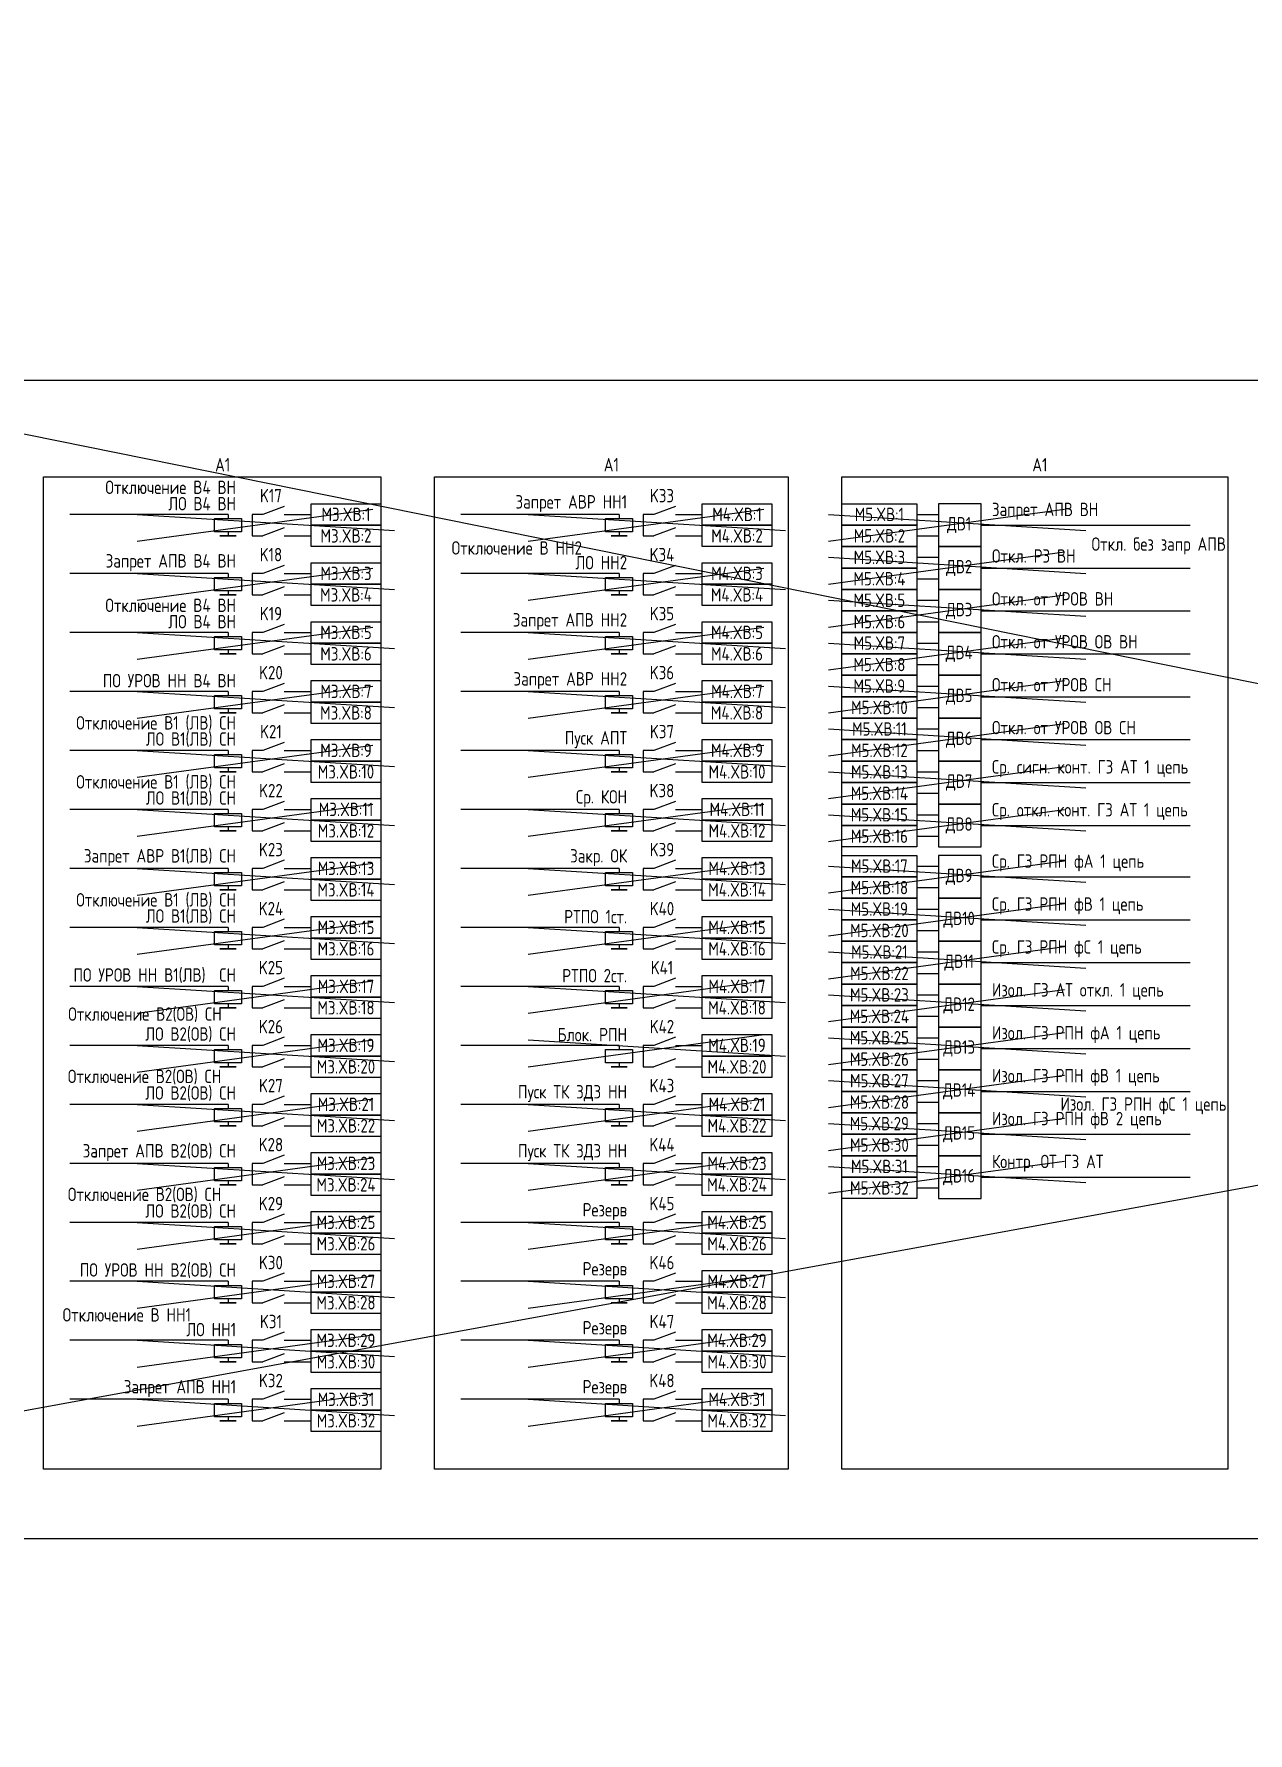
# Model space of a CAD drawing. Header units: millimetres. Extents: x -1244 to 6083, y -90 to 1191.
# Drawn here: x -873.6 to -647.2, y 664.3 to 981.1 of the extents above; entities that cross this region are included whole.
import ezdxf

# ---------------------------------------------------------------- set-up
doc = ezdxf.new("R2010")
doc.units = ezdxf.units.MM
doc.styles.add('Gost_type_A', font='GOST_0.TTF')

msp = doc.modelspace()

# ---------------------------------------------------------------- linework, layer by layer
at = {"color": 5}
for p, q in [((-1243.96, 981.06), (234.05, 682.06)), ((-1204.79, 664.26), (276.79, 934.79))]:
    msp.add_line(p, q, dxfattribs=at)
for p, q in [((-837.43, 891.48), (-866.93, 891.48)), ((-837.43, 891.48), (-837.43, 890.73)), ((-764.49, 891.48), (-793.99, 891.48)), ((-764.49, 891.48), (-764.49, 890.73)), ((-708.93, 891.48), (-704.93, 891.48)), ((-837.43, 888.23), (-837.43, 887.48)), ((-764.49, 888.23), (-764.49, 887.48)), ((-708.93, 887.48), (-704.93, 887.48)), ((-696.93, 889.48), (-657.93, 889.48)), ((-708.93, 883.48), (-704.93, 883.48)), ((-696.93, 881.48), (-657.93, 881.48)), ((-837.43, 880.48), (-866.93, 880.48)), ((-837.43, 880.48), (-837.43, 879.73)), ((-764.49, 880.48), (-793.99, 880.48)), ((-764.49, 880.48), (-764.49, 879.73)), ((-708.93, 879.48), (-704.93, 879.48)), ((-837.43, 877.23), (-837.43, 876.48)), ((-764.49, 877.23), (-764.49, 876.48)), ((-708.93, 875.48), (-704.93, 875.48)), ((-708.93, 871.48), (-704.93, 871.48)), ((-696.93, 873.48), (-657.93, 873.48)), ((-837.43, 869.48), (-866.93, 869.48)), ((-837.43, 869.48), (-837.43, 868.73)), ((-764.49, 869.48), (-793.99, 869.48)), ((-764.49, 869.48), (-764.49, 868.73)), ((-837.43, 866.23), (-837.43, 865.48)), ((-764.49, 866.23), (-764.49, 865.48)), ((-708.93, 867.48), (-704.93, 867.48)), ((-696.93, 865.48), (-657.93, 865.48)), ((-708.93, 863.48), (-704.93, 863.48)), ((-708.93, 859.48), (-704.93, 859.48)), ((-837.43, 858.48), (-866.93, 858.48)), ((-837.43, 858.48), (-837.43, 857.73)), ((-764.49, 858.48), (-793.99, 858.48)), ((-764.49, 858.48), (-764.49, 857.73)), ((-708.93, 855.48), (-704.93, 855.48)), ((-696.93, 857.48), (-657.93, 857.48)), ((-837.43, 855.23), (-837.43, 854.48)), ((-764.49, 855.23), (-764.49, 854.48)), ((-708.93, 851.48), (-704.93, 851.48)), ((-696.93, 849.48), (-657.93, 849.48)), ((-837.43, 847.48), (-866.93, 847.48)), ((-837.43, 847.48), (-837.43, 846.73)), ((-764.49, 847.48), (-793.99, 847.48)), ((-764.49, 847.48), (-764.49, 846.73)), ((-708.93, 847.48), (-704.93, 847.48)), ((-837.43, 844.23), (-837.43, 843.48)), ((-764.49, 844.23), (-764.49, 843.48)), ((-708.93, 843.48), (-704.93, 843.48)), ((-696.93, 841.48), (-657.93, 841.48)), ((-837.43, 836.48), (-866.93, 836.48)), ((-837.43, 836.48), (-837.43, 835.73)), ((-764.49, 836.48), (-793.99, 836.48)), ((-764.49, 836.48), (-764.49, 835.73)), ((-708.93, 839.48), (-704.93, 839.48)), ((-837.43, 833.23), (-837.43, 832.48)), ((-764.49, 833.23), (-764.49, 832.48)), ((-708.93, 835.48), (-704.93, 835.48)), ((-696.93, 833.48), (-657.93, 833.48)), ((-708.93, 831.48), (-704.93, 831.48)), ((-837.43, 825.48), (-866.93, 825.48)), ((-837.43, 825.48), (-837.43, 824.73)), ((-764.49, 825.48), (-793.99, 825.48)), ((-764.49, 825.48), (-764.49, 824.73)), ((-708.93, 825.9), (-704.93, 825.9)), ((-696.93, 823.9), (-657.93, 823.9)), ((-837.43, 822.23), (-837.43, 821.48)), ((-764.49, 822.23), (-764.49, 821.48)), ((-708.93, 821.9), (-704.93, 821.9)), ((-708.93, 817.9), (-704.93, 817.9)), ((-837.43, 814.48), (-866.93, 814.48)), ((-837.43, 814.48), (-837.43, 813.73)), ((-764.49, 814.48), (-793.99, 814.48)), ((-764.49, 814.48), (-764.49, 813.73)), ((-696.93, 815.9), (-657.93, 815.9)), ((-837.43, 811.23), (-837.43, 810.48)), ((-764.49, 811.23), (-764.49, 810.48)), ((-708.93, 813.9), (-704.93, 813.9)), ((-708.93, 809.9), (-704.93, 809.9)), ((-696.93, 807.9), (-657.93, 807.9)), ((-708.93, 805.9), (-704.93, 805.9)), ((-837.43, 803.48), (-866.93, 803.48)), ((-837.43, 803.48), (-837.43, 802.73)), ((-764.49, 803.48), (-793.99, 803.48)), ((-764.49, 803.48), (-764.49, 802.73)), ((-708.93, 801.9), (-704.93, 801.9)), ((-837.43, 800.23), (-837.43, 799.48)), ((-764.49, 800.23), (-764.49, 799.48)), ((-696.93, 799.9), (-657.93, 799.9)), ((-708.93, 797.9), (-704.93, 797.9)), ((-837.43, 792.48), (-866.93, 792.48)), ((-837.43, 792.48), (-837.43, 791.73)), ((-764.49, 792.48), (-793.99, 792.48)), ((-764.49, 792.48), (-764.49, 791.73)), ((-708.93, 793.9), (-704.93, 793.9)), ((-837.43, 789.23), (-837.43, 788.48)), ((-764.49, 789.23), (-764.49, 788.48)), ((-708.93, 789.9), (-704.93, 789.9)), ((-696.93, 791.9), (-657.93, 791.9)), ((-708.93, 785.9), (-704.93, 785.9)), ((-696.93, 783.9), (-657.93, 783.9)), ((-837.43, 781.48), (-866.93, 781.48)), ((-837.43, 781.48), (-837.43, 780.73)), ((-764.49, 781.48), (-793.99, 781.48)), ((-764.49, 781.48), (-764.49, 780.73)), ((-708.93, 781.9), (-704.93, 781.9)), ((-837.43, 778.23), (-837.43, 777.48)), ((-764.49, 778.23), (-764.49, 777.48)), ((-708.93, 777.9), (-704.93, 777.9)), ((-708.93, 773.9), (-704.93, 773.9)), ((-696.93, 775.9), (-657.93, 775.9)), ((-837.43, 770.48), (-866.93, 770.48)), ((-837.43, 770.48), (-837.43, 769.73)), ((-764.49, 770.48), (-793.99, 770.48)), ((-764.49, 770.48), (-764.49, 769.73)), ((-708.93, 769.9), (-704.93, 769.9)), ((-837.43, 767.23), (-837.43, 766.48)), ((-764.49, 767.23), (-764.49, 766.48)), ((-696.93, 767.9), (-657.93, 767.9)), ((-708.93, 765.9), (-704.93, 765.9)), ((-837.43, 759.48), (-866.93, 759.48)), ((-837.43, 759.48), (-837.43, 758.73)), ((-764.49, 759.48), (-793.99, 759.48)), ((-764.49, 759.48), (-764.49, 758.73)), ((-837.43, 756.23), (-837.43, 755.48)), ((-764.49, 756.23), (-764.49, 755.48)), ((-837.43, 748.48), (-866.93, 748.48)), ((-837.43, 748.48), (-837.43, 747.73)), ((-764.49, 748.48), (-793.99, 748.48)), ((-764.49, 748.48), (-764.49, 747.73)), ((-837.43, 745.23), (-837.43, 744.48)), ((-764.49, 745.23), (-764.49, 744.48)), ((-837.43, 737.48), (-866.93, 737.48)), ((-837.43, 737.48), (-837.43, 736.73)), ((-764.49, 737.48), (-793.99, 737.48)), ((-764.49, 737.48), (-764.49, 736.73)), ((-837.43, 734.23), (-837.43, 733.48)), ((-764.49, 734.23), (-764.49, 733.48)), ((-837.43, 726.48), (-866.93, 726.48)), ((-837.43, 726.48), (-837.43, 725.73)), ((-764.49, 726.48), (-793.99, 726.48)), ((-764.49, 726.48), (-764.49, 725.73)), ((-837.43, 723.23), (-837.43, 722.48)), ((-764.49, 723.23), (-764.49, 722.48))]:
    msp.add_line(p, q)
at = {"color": 6}
for p, q in [((-854.4, 886.48), (-810.4, 892.48)), ((-854.4, 891.48), (-806.4, 888.48)), ((-781.46, 886.48), (-737.46, 892.48)), ((-781.46, 891.48), (-733.46, 888.48)), ((-725.4, 886.48), (-681.4, 892.48)), ((-725.4, 891.48), (-677.4, 888.48)), ((-725.4, 878.48), (-681.4, 884.48)), ((-854.4, 875.48), (-810.4, 881.48)), ((-781.46, 875.48), (-737.46, 881.48)), ((-725.4, 883.48), (-677.4, 880.48)), ((-854.4, 880.48), (-806.4, 877.48)), ((-781.46, 880.48), (-733.46, 877.48)), ((-725.4, 870.48), (-681.4, 876.48)), ((-725.4, 875.48), (-677.4, 872.48)), ((-854.4, 864.48), (-810.4, 870.48)), ((-854.4, 869.48), (-806.4, 866.48)), ((-781.46, 864.48), (-737.46, 870.48)), ((-781.46, 869.48), (-733.46, 866.48)), ((-725.4, 862.48), (-681.4, 868.48)), ((-725.4, 867.48), (-677.4, 864.48)), ((-854.4, 853.48), (-810.4, 859.48)), ((-781.46, 853.48), (-737.46, 859.48)), ((-725.4, 854.48), (-681.4, 860.48)), ((-725.4, 859.48), (-677.4, 856.48)), ((-854.4, 858.48), (-806.4, 855.48)), ((-781.46, 858.48), (-733.46, 855.48)), ((-725.4, 846.48), (-681.4, 852.48)), ((-725.4, 851.48), (-677.4, 848.48)), ((-854.4, 842.48), (-810.4, 848.48)), ((-854.4, 847.48), (-806.4, 844.48)), ((-781.46, 842.48), (-737.46, 848.48)), ((-781.46, 847.48), (-733.46, 844.48)), ((-725.4, 838.48), (-681.4, 844.48)), ((-725.4, 843.48), (-677.4, 840.48)), ((-854.4, 831.48), (-810.4, 837.48)), ((-854.4, 836.48), (-806.4, 833.48)), ((-781.46, 831.48), (-737.46, 837.48)), ((-781.46, 836.48), (-733.46, 833.48)), ((-725.4, 830.48), (-681.4, 836.48)), ((-725.4, 835.48), (-677.4, 832.48)), ((-725.4, 820.9), (-681.4, 826.9)), ((-854.4, 820.48), (-810.4, 826.48)), ((-854.4, 825.48), (-806.4, 822.48)), ((-781.46, 820.48), (-737.46, 826.48)), ((-781.46, 825.48), (-733.46, 822.48)), ((-725.4, 825.9), (-677.4, 822.9)), ((-725.4, 812.9), (-681.4, 818.9)), ((-725.4, 817.9), (-677.4, 814.9)), ((-854.4, 809.48), (-810.4, 815.48)), ((-854.4, 814.48), (-806.4, 811.48)), ((-781.46, 809.48), (-737.46, 815.48)), ((-781.46, 814.48), (-733.46, 811.48)), ((-725.4, 804.9), (-681.4, 810.9)), ((-725.4, 809.9), (-677.4, 806.9)), ((-854.4, 798.48), (-810.4, 804.48)), ((-854.4, 803.48), (-806.4, 800.48)), ((-781.46, 798.48), (-737.46, 804.48)), ((-781.46, 803.48), (-733.46, 800.48)), ((-725.4, 796.9), (-681.4, 802.9)), ((-725.4, 801.9), (-677.4, 798.9)), ((-854.4, 787.48), (-810.4, 793.48)), ((-854.4, 792.48), (-806.4, 789.48)), ((-781.46, 788.49), (-737.46, 794.49)), ((-781.46, 793.49), (-733.46, 790.49)), ((-725.4, 788.9), (-681.4, 794.9)), ((-725.4, 793.9), (-677.4, 790.9)), ((-725.4, 780.9), (-681.4, 786.9)), ((-725.4, 785.9), (-677.4, 782.9)), ((-854.4, 776.48), (-810.4, 782.48)), ((-854.4, 781.48), (-806.4, 778.48)), ((-781.46, 776.48), (-737.46, 782.48)), ((-781.46, 781.48), (-733.46, 778.48)), ((-725.4, 772.9), (-681.4, 778.9)), ((-725.4, 777.9), (-677.4, 774.9)), ((-854.4, 765.48), (-810.4, 771.48)), ((-854.4, 770.48), (-806.4, 767.48)), ((-781.46, 765.48), (-737.46, 771.48)), ((-781.46, 770.48), (-733.46, 767.48)), ((-725.4, 764.9), (-681.4, 770.9)), ((-725.4, 769.9), (-677.4, 766.9)), ((-854.4, 754.48), (-810.4, 760.48)), ((-854.4, 759.48), (-806.4, 756.48)), ((-854.4, 743.48), (-810.4, 749.48)), ((-854.4, 748.48), (-806.4, 745.48)), ((-854.4, 732.48), (-810.4, 738.48)), ((-854.4, 737.48), (-806.4, 734.48)), ((-854.4, 721.48), (-810.4, 727.48)), ((-854.4, 726.48), (-806.4, 723.48))]:
    msp.add_line(p, q, dxfattribs=at)
at = {"ltscale": 1.08}
for p, q in [((-830.93, 891.48), (-832.93, 891.48)), ((-832.93, 891.48), (-832.93, 887.48)), ((-826.93, 891.48), (-821.93, 891.48)), ((-757.99, 891.48), (-759.99, 891.48)), ((-759.99, 891.48), (-759.99, 887.48)), ((-753.99, 891.48), (-748.99, 891.48)), ((-832.93, 887.48), (-830.93, 887.48)), ((-826.93, 887.48), (-821.93, 887.48)), ((-759.99, 887.48), (-757.99, 887.48)), ((-753.99, 887.48), (-748.99, 887.48)), ((-830.93, 880.48), (-832.93, 880.48)), ((-832.93, 880.48), (-832.93, 876.48)), ((-826.93, 880.48), (-821.93, 880.48)), ((-757.99, 880.48), (-759.99, 880.48)), ((-759.99, 880.48), (-759.99, 876.48)), ((-753.99, 880.48), (-748.99, 880.48)), ((-832.93, 876.48), (-830.93, 876.48)), ((-826.93, 876.48), (-821.93, 876.48)), ((-759.99, 876.48), (-757.99, 876.48)), ((-753.99, 876.48), (-748.99, 876.48)), ((-830.93, 869.48), (-832.93, 869.48)), ((-832.93, 869.48), (-832.93, 865.48)), ((-826.93, 869.48), (-821.93, 869.48)), ((-757.99, 869.48), (-759.99, 869.48)), ((-759.99, 869.48), (-759.99, 865.48)), ((-753.99, 869.48), (-748.99, 869.48)), ((-832.93, 865.48), (-830.93, 865.48)), ((-826.93, 865.48), (-821.93, 865.48)), ((-759.99, 865.48), (-757.99, 865.48)), ((-753.99, 865.48), (-748.99, 865.48)), ((-830.93, 858.48), (-832.93, 858.48)), ((-832.93, 858.48), (-832.93, 854.48)), ((-826.93, 858.48), (-821.93, 858.48)), ((-757.99, 858.48), (-759.99, 858.48)), ((-759.99, 858.48), (-759.99, 854.48)), ((-753.99, 858.48), (-748.99, 858.48)), ((-832.93, 854.48), (-830.93, 854.48)), ((-826.93, 854.48), (-821.93, 854.48)), ((-759.99, 854.48), (-757.99, 854.48)), ((-753.99, 854.48), (-748.99, 854.48)), ((-830.93, 847.48), (-832.93, 847.48)), ((-832.93, 847.48), (-832.93, 843.48)), ((-826.93, 847.48), (-821.93, 847.48)), ((-757.99, 847.48), (-759.99, 847.48)), ((-759.99, 847.48), (-759.99, 843.48)), ((-753.99, 847.48), (-748.99, 847.48)), ((-832.93, 843.48), (-830.93, 843.48)), ((-826.93, 843.48), (-821.93, 843.48)), ((-759.99, 843.48), (-757.99, 843.48)), ((-753.99, 843.48), (-748.99, 843.48)), ((-830.93, 836.48), (-832.93, 836.48)), ((-832.93, 836.48), (-832.93, 832.48)), ((-826.93, 836.48), (-821.93, 836.48)), ((-757.99, 836.48), (-759.99, 836.48)), ((-759.99, 836.48), (-759.99, 832.48)), ((-753.99, 836.48), (-748.99, 836.48)), ((-832.93, 832.48), (-830.93, 832.48)), ((-826.93, 832.48), (-821.93, 832.48)), ((-759.99, 832.48), (-757.99, 832.48)), ((-753.99, 832.48), (-748.99, 832.48)), ((-830.93, 825.48), (-832.93, 825.48)), ((-832.93, 825.48), (-832.93, 821.48)), ((-826.93, 825.48), (-821.93, 825.48)), ((-757.99, 825.48), (-759.99, 825.48)), ((-759.99, 825.48), (-759.99, 821.48)), ((-753.99, 825.48), (-748.99, 825.48)), ((-832.93, 821.48), (-830.93, 821.48)), ((-826.93, 821.48), (-821.93, 821.48)), ((-759.99, 821.48), (-757.99, 821.48)), ((-753.99, 821.48), (-748.99, 821.48)), ((-830.93, 814.48), (-832.93, 814.48)), ((-832.93, 814.48), (-832.93, 810.48)), ((-826.93, 814.48), (-821.93, 814.48)), ((-757.99, 814.48), (-759.99, 814.48)), ((-759.99, 814.48), (-759.99, 810.48)), ((-753.99, 814.48), (-748.99, 814.48)), ((-832.93, 810.48), (-830.93, 810.48)), ((-826.93, 810.48), (-821.93, 810.48)), ((-759.99, 810.48), (-757.99, 810.48)), ((-753.99, 810.48), (-748.99, 810.48)), ((-830.93, 803.48), (-832.93, 803.48)), ((-832.93, 803.48), (-832.93, 799.48)), ((-826.93, 803.48), (-821.93, 803.48)), ((-757.99, 803.48), (-759.99, 803.48)), ((-759.99, 803.48), (-759.99, 799.48)), ((-753.99, 803.48), (-748.99, 803.48)), ((-832.93, 799.48), (-830.93, 799.48)), ((-826.93, 799.48), (-821.93, 799.48)), ((-759.99, 799.48), (-757.99, 799.48)), ((-753.99, 799.48), (-748.99, 799.48)), ((-830.93, 792.48), (-832.93, 792.48)), ((-832.93, 792.48), (-832.93, 788.48)), ((-826.93, 792.48), (-821.93, 792.48)), ((-757.99, 792.48), (-759.99, 792.48)), ((-759.99, 792.48), (-759.99, 788.48)), ((-753.99, 792.48), (-748.99, 792.48)), ((-832.93, 788.48), (-830.93, 788.48)), ((-826.93, 788.48), (-821.93, 788.48)), ((-759.99, 788.48), (-757.99, 788.48)), ((-753.99, 788.48), (-748.99, 788.48)), ((-830.93, 781.48), (-832.93, 781.48)), ((-832.93, 781.48), (-832.93, 777.48)), ((-826.93, 781.48), (-821.93, 781.48)), ((-757.99, 781.48), (-759.99, 781.48)), ((-759.99, 781.48), (-759.99, 777.48)), ((-753.99, 781.48), (-748.99, 781.48)), ((-832.93, 777.48), (-830.93, 777.48)), ((-826.93, 777.48), (-821.93, 777.48)), ((-759.99, 777.48), (-757.99, 777.48)), ((-753.99, 777.48), (-748.99, 777.48)), ((-830.93, 770.48), (-832.93, 770.48)), ((-832.93, 770.48), (-832.93, 766.48)), ((-826.93, 770.48), (-821.93, 770.48)), ((-757.99, 770.48), (-759.99, 770.48)), ((-759.99, 770.48), (-759.99, 766.48)), ((-753.99, 770.48), (-748.99, 770.48)), ((-832.93, 766.48), (-830.93, 766.48)), ((-826.93, 766.48), (-821.93, 766.48)), ((-759.99, 766.48), (-757.99, 766.48)), ((-753.99, 766.48), (-748.99, 766.48)), ((-830.93, 759.48), (-832.93, 759.48)), ((-832.93, 759.48), (-832.93, 755.48)), ((-826.93, 759.48), (-821.93, 759.48)), ((-757.99, 759.48), (-759.99, 759.48)), ((-759.99, 759.48), (-759.99, 755.48)), ((-753.99, 759.48), (-748.99, 759.48)), ((-832.93, 755.48), (-830.93, 755.48)), ((-826.93, 755.48), (-821.93, 755.48)), ((-759.99, 755.48), (-757.99, 755.48)), ((-753.99, 755.48), (-748.99, 755.48)), ((-830.93, 748.48), (-832.93, 748.48)), ((-832.93, 748.48), (-832.93, 744.48)), ((-826.93, 748.48), (-821.93, 748.48)), ((-757.99, 748.48), (-759.99, 748.48)), ((-759.99, 748.48), (-759.99, 744.48)), ((-753.99, 748.48), (-748.99, 748.48)), ((-832.93, 744.48), (-830.93, 744.48)), ((-826.93, 744.48), (-821.93, 744.48)), ((-759.99, 744.48), (-757.99, 744.48)), ((-753.99, 744.48), (-748.99, 744.48)), ((-830.93, 737.48), (-832.93, 737.48)), ((-832.93, 737.48), (-832.93, 733.48)), ((-826.93, 737.48), (-821.93, 737.48)), ((-757.99, 737.48), (-759.99, 737.48)), ((-759.99, 737.48), (-759.99, 733.48)), ((-753.99, 737.48), (-748.99, 737.48)), ((-832.93, 733.48), (-830.93, 733.48)), ((-826.93, 733.48), (-821.93, 733.48)), ((-759.99, 733.48), (-757.99, 733.48)), ((-753.99, 733.48), (-748.99, 733.48)), ((-830.93, 726.48), (-832.93, 726.48)), ((-832.93, 726.48), (-832.93, 722.48)), ((-826.93, 726.48), (-821.93, 726.48)), ((-757.99, 726.48), (-759.99, 726.48)), ((-759.99, 726.48), (-759.99, 722.48)), ((-753.99, 726.48), (-748.99, 726.48)), ((-832.93, 722.48), (-830.93, 722.48)), ((-826.93, 722.48), (-821.93, 722.48)), ((-759.99, 722.48), (-757.99, 722.48)), ((-753.99, 722.48), (-748.99, 722.48))]:
    msp.add_line(p, q, dxfattribs=at)
at = {"ltscale": 4.32}
for p, q in [((-826.93, 892.98), (-830.93, 891.48)), ((-753.99, 892.98), (-757.99, 891.48)), ((-826.93, 888.98), (-830.93, 887.48)), ((-753.99, 888.98), (-757.99, 887.48)), ((-826.93, 881.98), (-830.93, 880.48)), ((-753.99, 881.98), (-757.99, 880.48)), ((-826.93, 877.98), (-830.93, 876.48)), ((-753.99, 877.98), (-757.99, 876.48)), ((-826.93, 870.98), (-830.93, 869.48)), ((-753.99, 870.98), (-757.99, 869.48)), ((-826.93, 866.98), (-830.93, 865.48)), ((-753.99, 866.98), (-757.99, 865.48)), ((-826.93, 859.98), (-830.93, 858.48)), ((-753.99, 859.98), (-757.99, 858.48)), ((-826.93, 855.98), (-830.93, 854.48)), ((-753.99, 855.98), (-757.99, 854.48)), ((-826.93, 848.98), (-830.93, 847.48)), ((-753.99, 848.98), (-757.99, 847.48)), ((-826.93, 844.98), (-830.93, 843.48)), ((-753.99, 844.98), (-757.99, 843.48)), ((-826.93, 837.98), (-830.93, 836.48)), ((-753.99, 837.98), (-757.99, 836.48)), ((-826.93, 833.98), (-830.93, 832.48)), ((-753.99, 833.98), (-757.99, 832.48)), ((-826.93, 826.98), (-830.93, 825.48)), ((-753.99, 826.98), (-757.99, 825.48)), ((-826.93, 822.98), (-830.93, 821.48)), ((-753.99, 822.98), (-757.99, 821.48)), ((-826.93, 815.98), (-830.93, 814.48)), ((-753.99, 815.98), (-757.99, 814.48)), ((-826.93, 811.98), (-830.93, 810.48)), ((-753.99, 811.98), (-757.99, 810.48)), ((-826.93, 804.98), (-830.93, 803.48)), ((-753.99, 804.98), (-757.99, 803.48)), ((-826.93, 800.98), (-830.93, 799.48)), ((-753.99, 800.98), (-757.99, 799.48)), ((-826.93, 793.98), (-830.93, 792.48)), ((-753.99, 793.98), (-757.99, 792.48)), ((-826.93, 789.98), (-830.93, 788.48)), ((-753.99, 789.98), (-757.99, 788.48)), ((-826.93, 782.98), (-830.93, 781.48)), ((-753.99, 782.98), (-757.99, 781.48)), ((-826.93, 778.98), (-830.93, 777.48)), ((-753.99, 778.98), (-757.99, 777.48)), ((-826.93, 771.98), (-830.93, 770.48)), ((-753.99, 771.98), (-757.99, 770.48)), ((-826.93, 767.98), (-830.93, 766.48)), ((-753.99, 767.98), (-757.99, 766.48)), ((-826.93, 760.98), (-830.93, 759.48)), ((-753.99, 760.98), (-757.99, 759.48)), ((-826.93, 756.98), (-830.93, 755.48)), ((-753.99, 756.98), (-757.99, 755.48)), ((-826.93, 749.98), (-830.93, 748.48)), ((-753.99, 749.98), (-757.99, 748.48)), ((-826.93, 745.98), (-830.93, 744.48)), ((-753.99, 745.98), (-757.99, 744.48)), ((-826.93, 738.98), (-830.93, 737.48)), ((-753.99, 738.98), (-757.99, 737.48)), ((-826.93, 734.98), (-830.93, 733.48)), ((-753.99, 734.98), (-757.99, 733.48)), ((-826.93, 727.98), (-830.93, 726.48)), ((-753.99, 727.98), (-757.99, 726.48)), ((-826.93, 723.98), (-830.93, 722.48)), ((-753.99, 723.98), (-757.99, 722.48))]:
    msp.add_line(p, q, dxfattribs=at)
at = {"color": 3}
for p, q in [((-781.46, 754.48), (-737.46, 760.48)), ((-781.46, 759.48), (-733.46, 756.48)), ((-781.46, 743.48), (-737.46, 749.48)), ((-781.46, 748.48), (-733.46, 745.48)), ((-781.46, 732.48), (-737.46, 738.48)), ((-781.46, 737.48), (-733.46, 734.48)), ((-781.46, 721.48), (-737.46, 727.48)), ((-781.46, 726.48), (-733.46, 723.48))]:
    msp.add_line(p, q, dxfattribs=at)
for points in [[(-1050.11, 916.48), (148.53, 916.48), (148.53, 700.48), (-1050.11, 700.48)], [(-871.86, 898.48), (-808.93, 898.48), (-808.93, 713.48), (-871.86, 713.48)], [(-798.93, 898.48), (-732.93, 898.48), (-732.93, 713.48), (-798.93, 713.48)], [(-722.93, 898.48), (-650.93, 898.48), (-650.93, 713.48), (-722.93, 713.48)], [(-821.93, 893.48), (-808.93, 893.48), (-808.93, 889.48), (-821.93, 889.48)], [(-748.99, 893.48), (-735.99, 893.48), (-735.99, 889.48), (-748.99, 889.48)], [(-722.93, 893.48), (-708.93, 893.48), (-708.93, 889.48), (-722.93, 889.48)], [(-834.93, 890.73), (-834.93, 888.23), (-839.93, 888.23), (-839.93, 890.73)], [(-761.99, 890.73), (-761.99, 888.23), (-766.99, 888.23), (-766.99, 890.73)], [(-835.93, 887.48), (-838.93, 887.48)], [(-821.93, 889.48), (-808.93, 889.48), (-808.93, 885.48), (-821.93, 885.48)], [(-762.99, 887.48), (-765.99, 887.48)], [(-748.99, 889.48), (-735.99, 889.48), (-735.99, 885.48), (-748.99, 885.48)], [(-722.93, 889.48), (-708.93, 889.48), (-708.93, 885.48), (-722.93, 885.48)], [(-722.93, 885.48), (-708.93, 885.48), (-708.93, 881.48), (-722.93, 881.48)], [(-821.93, 882.48), (-808.93, 882.48), (-808.93, 878.48), (-821.93, 878.48)], [(-748.99, 882.48), (-735.99, 882.48), (-735.99, 878.48), (-748.99, 878.48)], [(-722.93, 881.48), (-708.93, 881.48), (-708.93, 877.48), (-722.93, 877.48)], [(-834.93, 879.73), (-834.93, 877.23), (-839.93, 877.23), (-839.93, 879.73)], [(-821.93, 878.48), (-808.93, 878.48), (-808.93, 874.48), (-821.93, 874.48)], [(-761.99, 879.73), (-761.99, 877.23), (-766.99, 877.23), (-766.99, 879.73)], [(-748.99, 878.48), (-735.99, 878.48), (-735.99, 874.48), (-748.99, 874.48)], [(-835.93, 876.48), (-838.93, 876.48)], [(-762.99, 876.48), (-765.99, 876.48)], [(-722.93, 877.48), (-708.93, 877.48), (-708.93, 873.48), (-722.93, 873.48)], [(-821.93, 871.48), (-808.93, 871.48), (-808.93, 867.48), (-821.93, 867.48)], [(-748.99, 871.48), (-735.99, 871.48), (-735.99, 867.48), (-748.99, 867.48)], [(-722.93, 873.48), (-708.93, 873.48), (-708.93, 869.48), (-722.93, 869.48)], [(-834.93, 868.73), (-834.93, 866.23), (-839.93, 866.23), (-839.93, 868.73)], [(-761.99, 868.73), (-761.99, 866.23), (-766.99, 866.23), (-766.99, 868.73)], [(-722.93, 869.48), (-708.93, 869.48), (-708.93, 865.48), (-722.93, 865.48)], [(-835.93, 865.48), (-838.93, 865.48)], [(-821.93, 867.48), (-808.93, 867.48), (-808.93, 863.48), (-821.93, 863.48)], [(-762.99, 865.48), (-765.99, 865.48)], [(-748.99, 867.48), (-735.99, 867.48), (-735.99, 863.48), (-748.99, 863.48)], [(-722.93, 865.48), (-708.93, 865.48), (-708.93, 861.48), (-722.93, 861.48)], [(-821.93, 860.48), (-808.93, 860.48), (-808.93, 856.48), (-821.93, 856.48)], [(-748.99, 860.48), (-735.99, 860.48), (-735.99, 856.48), (-748.99, 856.48)], [(-722.93, 861.48), (-708.93, 861.48), (-708.93, 857.48), (-722.93, 857.48)], [(-834.93, 857.73), (-834.93, 855.23), (-839.93, 855.23), (-839.93, 857.73)], [(-821.93, 856.48), (-808.93, 856.48), (-808.93, 852.48), (-821.93, 852.48)], [(-761.99, 857.73), (-761.99, 855.23), (-766.99, 855.23), (-766.99, 857.73)], [(-748.99, 856.48), (-735.99, 856.48), (-735.99, 852.48), (-748.99, 852.48)], [(-722.93, 857.48), (-708.93, 857.48), (-708.93, 853.48), (-722.93, 853.48)], [(-835.93, 854.48), (-838.93, 854.48)], [(-762.99, 854.48), (-765.99, 854.48)], [(-722.93, 853.48), (-708.93, 853.48), (-708.93, 849.48), (-722.93, 849.48)], [(-821.93, 849.48), (-808.93, 849.48), (-808.93, 845.48), (-821.93, 845.48)], [(-748.99, 849.48), (-735.99, 849.48), (-735.99, 845.48), (-748.99, 845.48)], [(-722.93, 849.48), (-708.93, 849.48), (-708.93, 845.48), (-722.93, 845.48)], [(-834.93, 846.73), (-834.93, 844.23), (-839.93, 844.23), (-839.93, 846.73)], [(-761.99, 846.73), (-761.99, 844.23), (-766.99, 844.23), (-766.99, 846.73)], [(-835.93, 843.48), (-838.93, 843.48)], [(-821.93, 845.48), (-808.93, 845.48), (-808.93, 841.48), (-821.93, 841.48)], [(-762.99, 843.48), (-765.99, 843.48)], [(-748.99, 845.48), (-735.99, 845.48), (-735.99, 841.48), (-748.99, 841.48)], [(-722.93, 845.48), (-708.93, 845.48), (-708.93, 841.48), (-722.93, 841.48)], [(-722.93, 841.48), (-708.93, 841.48), (-708.93, 837.48), (-722.93, 837.48)], [(-821.93, 838.48), (-808.93, 838.48), (-808.93, 834.48), (-821.93, 834.48)], [(-748.99, 838.48), (-735.99, 838.48), (-735.99, 834.48), (-748.99, 834.48)], [(-722.93, 837.48), (-708.93, 837.48), (-708.93, 833.48), (-722.93, 833.48)], [(-834.93, 835.73), (-834.93, 833.23), (-839.93, 833.23), (-839.93, 835.73)], [(-821.93, 834.48), (-808.93, 834.48), (-808.93, 830.48), (-821.93, 830.48)], [(-761.99, 835.73), (-761.99, 833.23), (-766.99, 833.23), (-766.99, 835.73)], [(-748.99, 834.48), (-735.99, 834.48), (-735.99, 830.48), (-748.99, 830.48)], [(-722.93, 833.48), (-708.93, 833.48), (-708.93, 829.48), (-722.93, 829.48)], [(-835.93, 832.48), (-838.93, 832.48)], [(-762.99, 832.48), (-765.99, 832.48)], [(-821.93, 827.48), (-808.93, 827.48), (-808.93, 823.48), (-821.93, 823.48)], [(-748.99, 827.48), (-735.99, 827.48), (-735.99, 823.48), (-748.99, 823.48)], [(-722.93, 827.9), (-708.93, 827.9), (-708.93, 823.9), (-722.93, 823.9)], [(-834.93, 824.73), (-834.93, 822.23), (-839.93, 822.23), (-839.93, 824.73)], [(-761.99, 824.73), (-761.99, 822.23), (-766.99, 822.23), (-766.99, 824.73)], [(-722.93, 823.9), (-708.93, 823.9), (-708.93, 819.9), (-722.93, 819.9)], [(-835.93, 821.48), (-838.93, 821.48)], [(-821.93, 823.48), (-808.93, 823.48), (-808.93, 819.48), (-821.93, 819.48)], [(-762.99, 821.48), (-765.99, 821.48)], [(-748.99, 823.48), (-735.99, 823.48), (-735.99, 819.48), (-748.99, 819.48)], [(-722.93, 819.9), (-708.93, 819.9), (-708.93, 815.9), (-722.93, 815.9)], [(-821.93, 816.48), (-808.93, 816.48), (-808.93, 812.48), (-821.93, 812.48)], [(-748.99, 816.48), (-735.99, 816.48), (-735.99, 812.48), (-748.99, 812.48)], [(-722.93, 815.9), (-708.93, 815.9), (-708.93, 811.9), (-722.93, 811.9)], [(-834.93, 813.73), (-834.93, 811.23), (-839.93, 811.23), (-839.93, 813.73)], [(-821.93, 812.48), (-808.93, 812.48), (-808.93, 808.48), (-821.93, 808.48)], [(-761.99, 813.73), (-761.99, 811.23), (-766.99, 811.23), (-766.99, 813.73)], [(-748.99, 812.48), (-735.99, 812.48), (-735.99, 808.48), (-748.99, 808.48)], [(-722.93, 811.9), (-708.93, 811.9), (-708.93, 807.9), (-722.93, 807.9)], [(-835.93, 810.48), (-838.93, 810.48)], [(-762.99, 810.48), (-765.99, 810.48)], [(-722.93, 807.9), (-708.93, 807.9), (-708.93, 803.9), (-722.93, 803.9)], [(-821.93, 805.48), (-808.93, 805.48), (-808.93, 801.48), (-821.93, 801.48)], [(-748.99, 805.48), (-735.99, 805.48), (-735.99, 801.48), (-748.99, 801.48)], [(-834.93, 802.73), (-834.93, 800.23), (-839.93, 800.23), (-839.93, 802.73)], [(-761.99, 802.73), (-761.99, 800.23), (-766.99, 800.23), (-766.99, 802.73)], [(-722.93, 803.9), (-708.93, 803.9), (-708.93, 799.9), (-722.93, 799.9)], [(-835.93, 799.48), (-838.93, 799.48)], [(-821.93, 801.48), (-808.93, 801.48), (-808.93, 797.48), (-821.93, 797.48)], [(-762.99, 799.48), (-765.99, 799.48)], [(-748.99, 801.48), (-735.99, 801.48), (-735.99, 797.48), (-748.99, 797.48)], [(-722.93, 799.9), (-708.93, 799.9), (-708.93, 795.9), (-722.93, 795.9)], [(-722.93, 795.9), (-708.93, 795.9), (-708.93, 791.9), (-722.93, 791.9)], [(-821.93, 794.48), (-808.93, 794.48), (-808.93, 790.48), (-821.93, 790.48)], [(-748.99, 794.48), (-735.99, 794.48), (-735.99, 790.48), (-748.99, 790.48)], [(-834.93, 791.73), (-834.93, 789.23), (-839.93, 789.23), (-839.93, 791.73)], [(-821.93, 790.48), (-808.93, 790.48), (-808.93, 786.48), (-821.93, 786.48)], [(-761.99, 791.73), (-761.99, 789.23), (-766.99, 789.23), (-766.99, 791.73)], [(-748.99, 790.48), (-735.99, 790.48), (-735.99, 786.48), (-748.99, 786.48)], [(-722.93, 791.9), (-708.93, 791.9), (-708.93, 787.9), (-722.93, 787.9)], [(-835.93, 788.48), (-838.93, 788.48)], [(-762.99, 788.48), (-765.99, 788.48)], [(-722.93, 787.9), (-708.93, 787.9), (-708.93, 783.9), (-722.93, 783.9)], [(-821.93, 783.48), (-808.93, 783.48), (-808.93, 779.48), (-821.93, 779.48)], [(-748.99, 783.48), (-735.99, 783.48), (-735.99, 779.48), (-748.99, 779.48)], [(-722.93, 783.9), (-708.93, 783.9), (-708.93, 779.9), (-722.93, 779.9)], [(-834.93, 780.73), (-834.93, 778.23), (-839.93, 778.23), (-839.93, 780.73)], [(-821.93, 779.48), (-808.93, 779.48), (-808.93, 775.48), (-821.93, 775.48)], [(-761.99, 780.73), (-761.99, 778.23), (-766.99, 778.23), (-766.99, 780.73)], [(-748.99, 779.48), (-735.99, 779.48), (-735.99, 775.48), (-748.99, 775.48)], [(-722.93, 779.9), (-708.93, 779.9), (-708.93, 775.9), (-722.93, 775.9)], [(-835.93, 777.48), (-838.93, 777.48)], [(-762.99, 777.48), (-765.99, 777.48)], [(-722.93, 775.9), (-708.93, 775.9), (-708.93, 771.9), (-722.93, 771.9)], [(-821.93, 772.48), (-808.93, 772.48), (-808.93, 768.48), (-821.93, 768.48)], [(-748.99, 772.48), (-735.99, 772.48), (-735.99, 768.48), (-748.99, 768.48)], [(-722.93, 771.9), (-708.93, 771.9), (-708.93, 767.9), (-722.93, 767.9)], [(-834.93, 769.73), (-834.93, 767.23), (-839.93, 767.23), (-839.93, 769.73)], [(-821.93, 768.48), (-808.93, 768.48), (-808.93, 764.48), (-821.93, 764.48)], [(-761.99, 769.73), (-761.99, 767.23), (-766.99, 767.23), (-766.99, 769.73)], [(-748.99, 768.48), (-735.99, 768.48), (-735.99, 764.48), (-748.99, 764.48)], [(-722.93, 767.9), (-708.93, 767.9), (-708.93, 763.9), (-722.93, 763.9)], [(-835.93, 766.48), (-838.93, 766.48)], [(-762.99, 766.48), (-765.99, 766.48)], [(-821.93, 761.48), (-808.93, 761.48), (-808.93, 757.48), (-821.93, 757.48)], [(-748.99, 761.48), (-735.99, 761.48), (-735.99, 757.48), (-748.99, 757.48)], [(-834.93, 758.73), (-834.93, 756.23), (-839.93, 756.23), (-839.93, 758.73)], [(-821.93, 757.48), (-808.93, 757.48), (-808.93, 753.48), (-821.93, 753.48)], [(-761.99, 758.73), (-761.99, 756.23), (-766.99, 756.23), (-766.99, 758.73)], [(-748.99, 757.48), (-735.99, 757.48), (-735.99, 753.48), (-748.99, 753.48)], [(-835.93, 755.48), (-838.93, 755.48)], [(-762.99, 755.48), (-765.99, 755.48)], [(-834.93, 747.73), (-834.93, 745.23), (-839.93, 745.23), (-839.93, 747.73)], [(-821.93, 750.48), (-808.93, 750.48), (-808.93, 746.48), (-821.93, 746.48)], [(-761.99, 747.73), (-761.99, 745.23), (-766.99, 745.23), (-766.99, 747.73)], [(-748.99, 750.48), (-735.99, 750.48), (-735.99, 746.48), (-748.99, 746.48)], [(-821.93, 746.48), (-808.93, 746.48), (-808.93, 742.48), (-821.93, 742.48)], [(-748.99, 746.48), (-735.99, 746.48), (-735.99, 742.48), (-748.99, 742.48)], [(-835.93, 744.48), (-838.93, 744.48)], [(-762.99, 744.48), (-765.99, 744.48)], [(-821.93, 739.48), (-808.93, 739.48), (-808.93, 735.48), (-821.93, 735.48)], [(-748.99, 739.48), (-735.99, 739.48), (-735.99, 735.48), (-748.99, 735.48)], [(-834.93, 736.73), (-834.93, 734.23), (-839.93, 734.23), (-839.93, 736.73)], [(-821.93, 735.48), (-808.93, 735.48), (-808.93, 731.48), (-821.93, 731.48)], [(-761.99, 736.73), (-761.99, 734.23), (-766.99, 734.23), (-766.99, 736.73)], [(-748.99, 735.48), (-735.99, 735.48), (-735.99, 731.48), (-748.99, 731.48)], [(-835.93, 733.48), (-838.93, 733.48)], [(-762.99, 733.48), (-765.99, 733.48)], [(-834.93, 725.73), (-834.93, 723.23), (-839.93, 723.23), (-839.93, 725.73)], [(-821.93, 728.48), (-808.93, 728.48), (-808.93, 724.48), (-821.93, 724.48)], [(-761.99, 725.73), (-761.99, 723.23), (-766.99, 723.23), (-766.99, 725.73)], [(-748.99, 728.48), (-735.99, 728.48), (-735.99, 724.48), (-748.99, 724.48)], [(-835.93, 722.48), (-838.93, 722.48)], [(-821.93, 724.48), (-808.93, 724.48), (-808.93, 720.48), (-821.93, 720.48)], [(-762.99, 722.48), (-765.99, 722.48)], [(-748.99, 724.48), (-735.99, 724.48), (-735.99, 720.48), (-748.99, 720.48)]]:
    msp.add_lwpolyline(points, close=True)
at = {"ltscale": 4}
for points in [[(-704.93, 885.48), (-696.93, 885.48), (-696.93, 893.48), (-704.93, 893.48)], [(-704.93, 877.48), (-696.93, 877.48), (-696.93, 885.48), (-704.93, 885.48)], [(-704.93, 869.48), (-696.93, 869.48), (-696.93, 877.48), (-704.93, 877.48)], [(-704.93, 861.48), (-696.93, 861.48), (-696.93, 869.48), (-704.93, 869.48)], [(-704.93, 853.48), (-696.93, 853.48), (-696.93, 861.48), (-704.93, 861.48)], [(-704.93, 845.48), (-696.93, 845.48), (-696.93, 853.48), (-704.93, 853.48)], [(-704.93, 837.48), (-696.93, 837.48), (-696.93, 845.48), (-704.93, 845.48)], [(-704.93, 829.48), (-696.93, 829.48), (-696.93, 837.48), (-704.93, 837.48)], [(-704.93, 819.9), (-696.93, 819.9), (-696.93, 827.9), (-704.93, 827.9)], [(-704.93, 811.9), (-696.93, 811.9), (-696.93, 819.9), (-704.93, 819.9)], [(-704.93, 803.9), (-696.93, 803.9), (-696.93, 811.9), (-704.93, 811.9)], [(-704.93, 795.9), (-696.93, 795.9), (-696.93, 803.9), (-704.93, 803.9)], [(-704.93, 787.9), (-696.93, 787.9), (-696.93, 795.9), (-704.93, 795.9)], [(-704.93, 779.9), (-696.93, 779.9), (-696.93, 787.9), (-704.93, 787.9)], [(-704.93, 771.9), (-696.93, 771.9), (-696.93, 779.9), (-704.93, 779.9)], [(-704.93, 763.9), (-696.93, 763.9), (-696.93, 771.9), (-704.93, 771.9)]]:
    msp.add_lwpolyline(points, close=True, dxfattribs=at)

# ---------------------------------------------------------------- texts
at = {"char_height": 2.5, "attachment_point": 8, "line_spacing_factor": 0.9, "style": 'Gost_type_A'}
for insert, width in [((-838.43, 899.48), 59), ((-765.93, 899.48), 66), ((-685.99, 899.48), 73.8762)]:
    msp.add_mtext('A1', dxfattribs=dict(at, insert=insert, width=width))
at = {"color": 5, "char_height": 2.5, "style": 'Gost_type_A'}
for s, insert, width, attachment_point in [('Отключение B4 ВН', (-835.93, 896.53), 31.0015, 6), ('Откл. без запр АПВ', (-676.34, 884.02), 34, 7), ('Отключение В НН2', (-771.41, 885.23), 31.0015, 6), ('Отключение B4 ВН', (-835.93, 874.53), 31.0015, 6), ('Отключение В1 (ЛВ) СН', (-835.93, 852.49), 31.0015, 6), ('Отключение В1 (ЛВ) СН', (-835.93, 841.49), 31.0015, 6), ('Отключение В1 (ЛВ) СН', (-835.93, 819.49), 31.0015, 6), ('Отключение В2(ОВ) СН', (-838.6, 798.19), 31.0015, 6), ('Отключение В2(ОВ) СН', (-838.67, 786.57), 31.0015, 6), ('Изол. ГЗ РПН фС 1 цепь', (-682.15, 779.61), 44.8565, 7), ('Отключение В2(ОВ) СН', (-838.67, 764.57), 31.0015, 6), ('Отключение В НН1', (-844.34, 742.23), 31.0015, 6)]:
    msp.add_mtext(s, dxfattribs=dict(at, insert=insert, width=width, attachment_point=attachment_point))
at = {"color": 1, "char_height": 2.5, "style": 'Gost_type_A'}
for s, insert, width, attachment_point in [('ЛО В4 ВН', (-835.93, 893.48), 35.9386, 6), ('Откл. РЗ ВН', (-694.93, 882.48), 38.5025, 7), ('ЛО НН2', (-762.99, 882.48), 31.0015, 6), ('ЛО В4 ВН', (-835.93, 871.48), 36.2681, 6), ('ЛО В1(ЛВ) СН', (-835.93, 849.48), 31.0015, 6), ('ЛО В1(ЛВ) СН', (-835.93, 838.48), 31.0015, 6), ('ЛО В1(ЛВ) СН', (-835.93, 816.48), 31.0015, 6), ('ЛО В2(ОВ) СН', (-835.93, 794.48), 35.9386, 6), ('ЛО В2(ОВ) СН', (-835.93, 783.48), 31.0015, 6), ('Изол. ГЗ РПН фВ 2 цепь', (-694.93, 776.9), 44.8565, 7), ('ЛО В2(ОВ) СН', (-835.93, 761.48), 35.9385, 6), ('ЛО НН1', (-835.93, 739.48), 31.0015, 6)]:
    msp.add_mtext(s, dxfattribs=dict(at, insert=insert, width=width, attachment_point=attachment_point))
at = {"char_height": 2.5, "style": 'Gost_type_A'}
for s, insert, width, attachment_point in [('K17', (-829.43, 894.98), 5, 5), ('Запрет АВР НН1', (-762.99, 893.48), 31.0015, 6), ('K33', (-756.49, 894.98), 5, 5), ('Запрет АПВ ВН', (-694.93, 890.48), 30.8621, 7), ('M3.XВ:1', (-815.43, 891.48), 13, 5), ('M4.XВ:1', (-742.49, 891.48), 13, 5), ('M5.XВ:1', (-715.93, 891.48), 14, 5), ('ДВ1', (-701.05, 889.48), 7.7588, 5), ('M3.XВ:2', (-815.43, 887.48), 13, 5), ('M4.XВ:2', (-742.49, 887.48), 13, 5), ('M5.XВ:2', (-715.93, 887.48), 14, 5), ('Запрет АПВ В4 ВН', (-835.93, 882.48), 35.9386, 6), ('K18', (-829.43, 883.98), 5, 5), ('K34', (-756.49, 883.98), 5, 5), ('M5.XВ:3', (-715.93, 883.48), 14, 5), ('M3.XВ:3', (-815.43, 880.48), 13, 5), ('M4.XВ:3', (-742.49, 880.48), 13, 5), ('M5.XВ:4', (-715.93, 879.48), 14, 5), ('ДВ2', (-701.05, 881.48), 7.7588, 5), ('M3.XВ:4', (-815.43, 876.48), 13, 5), ('M4.XВ:4', (-742.49, 876.48), 13, 5), ('M5.XВ:5', (-715.93, 875.48), 14, 5), ('ДВ3', (-701.05, 873.48), 7.7588, 5), ('Откл. от УРОВ ВН', (-694.93, 874.48), 27.8465, 7), ('K19', (-829.43, 872.98), 5, 5), ('Запрет АПВ НН2', (-762.99, 871.48), 36.2681, 6), ('K35', (-756.49, 872.98), 5, 5), ('M5.XВ:6', (-715.93, 871.48), 14, 5), ('M3.XВ:5', (-815.43, 869.48), 13, 5), ('M4.XВ:5', (-742.49, 869.48), 13, 5), ('M5.XВ:7', (-715.93, 867.48), 14, 5), ('Откл. от УРОВ ОВ ВН', (-694.93, 866.48), 27.8465, 7), ('M3.XВ:6', (-815.43, 865.48), 13, 5), ('M4.XВ:6', (-742.49, 865.48), 13, 5), ('ДВ4', (-701.05, 865.48), 7.7588, 5), ('ПО УРОВ НН В4 ВН', (-835.93, 860.48), 34.6824, 6), ('K20', (-829.43, 861.98), 5, 5), ('Запрет АВР НН2', (-762.99, 860.48), 34.6824, 6), ('K36', (-756.49, 861.98), 5, 5), ('M5.XВ:8', (-715.93, 863.48), 14, 5), ('M3.XВ:7', (-815.43, 858.48), 13, 5), ('M4.XВ:7', (-742.49, 858.48), 13, 5), ('M5.XВ:9', (-715.93, 859.48), 14, 5), ('ДВ5', (-701.05, 857.48), 7.7588, 5), ('Откл. от УРОВ СН', (-694.93, 858.48), 33.9239, 7), ('M3.XВ:8', (-815.43, 854.48), 13, 5), ('M4.XВ:8', (-742.49, 854.48), 13, 5), ('M5.XВ:10', (-715.93, 855.48), 14, 5), ('K21', (-829.43, 850.98), 5, 5), ('K37', (-756.49, 850.98), 5, 5), ('M5.XВ:11', (-715.93, 851.48), 14, 5), ('Откл. от УРОВ ОВ СН', (-694.93, 850.48), 37, 7), ('Пуск АПТ', (-762.99, 849.48), 31.0015, 6), ('ДВ6', (-701.05, 849.48), 7.7588, 5), ('M3.XВ:9', (-815.43, 847.48), 13, 5), ('M4.XВ:9', (-742.49, 847.48), 13, 5), ('M5.XВ:12', (-715.93, 847.48), 14, 5), ('M3.XВ:10', (-815.43, 843.48), 13, 5), ('M4.XВ:10', (-742.49, 843.48), 13, 5), ('M5.XВ:13', (-715.93, 843.48), 14, 5), ('ДВ7', (-701.05, 841.48), 7.7588, 5), ('Ср. сигн. конт. ГЗ АТ 1 цепь', (-694.93, 842.48), 44.8565, 7), ('K22', (-829.43, 839.98), 5, 5), ('Ср. КОН', (-762.99, 838.48), 31.0015, 6), ('K38', (-756.49, 839.98), 5, 5), ('M5.XВ:14', (-715.93, 839.48), 14, 5), ('M3.XВ:11', (-815.43, 836.48), 13, 5), ('M4.XВ:11', (-742.49, 836.48), 13, 5), ('M5.XВ:15', (-715.93, 835.48), 14, 5), ('Ср. откл. конт. ГЗ АТ 1 цепь', (-694.93, 834.48), 43.1126, 7), ('M3.XВ:12', (-815.43, 832.48), 13, 5), ('M4.XВ:12', (-742.49, 832.48), 13, 5), ('ДВ8', (-701.05, 833.48), 7.7588, 5), ('K23', (-829.43, 828.98), 5, 5), ('K39', (-756.49, 828.98), 5, 5), ('M5.XВ:16', (-715.93, 831.48), 14, 5), ('Запрет АВР В1(ЛВ) СН', (-835.93, 827.48), 31.0015, 6), ('Закр. ОК', (-762.99, 827.48), 31.0015, 6), ('M5.XВ:17', (-715.93, 825.9), 14, 5), ('Ср. ГЗ РПН фА 1 цепь', (-694.93, 824.9), 46.288, 7), ('M3.XВ:13', (-815.43, 825.48), 13, 5), ('M4.XВ:13', (-742.49, 825.48), 13, 5), ('ДВ9', (-701.05, 823.9), 7.7588, 5), ('M3.XВ:14', (-815.43, 821.48), 13, 5), ('M4.XВ:14', (-742.49, 821.48), 13, 5), ('M5.XВ:18', (-715.93, 821.9), 14, 5), ('K24', (-829.43, 817.98), 5, 5), ('РТПО 1ст.', (-762.99, 816.48), 31.0015, 6), ('K40', (-756.49, 817.98), 5, 5), ('M5.XВ:19', (-715.93, 817.9), 14, 5), ('ДВ10', (-701.05, 815.9), 7.7588, 5), ('Ср. ГЗ РПН фВ 1 цепь', (-694.93, 816.9), 46.0438, 7), ('M3.XВ:15', (-815.43, 814.48), 13, 5), ('M4.XВ:15', (-742.49, 814.48), 13, 5), ('M5.XВ:20', (-715.93, 813.9), 14, 5), ('M3.XВ:16', (-815.43, 810.48), 13, 5), ('M4.XВ:16', (-742.49, 810.48), 13, 5), ('M5.XВ:21', (-715.93, 809.9), 14, 5), ('Ср. ГЗ РПН фС 1 цепь', (-694.93, 808.9), 43.2348, 7), ('K25', (-829.43, 806.98), 5, 5), ('K41', (-756.49, 806.98), 5, 5), ('ДВ11', (-701.05, 807.9), 7.7588, 5), ('ПО УРОВ НН В1(ЛВ)  СН', (-835.93, 805.48), 35.9386, 6), ('M3.XВ:17', (-815.43, 803.48), 13, 5), ('РТПО 2ст.', (-762.99, 805.48), 31.0015, 6), ('M4.XВ:17', (-742.49, 803.48), 13, 5), ('M5.XВ:22', (-715.93, 805.9), 14, 5), ('M5.XВ:23', (-715.93, 801.9), 14, 5), ('Изол. ГЗ АТ откл. 1 цепь', (-694.93, 800.9), 37.4344, 7), ('M3.XВ:18', (-815.43, 799.48), 13, 5), ('M4.XВ:18', (-742.49, 799.48), 13, 5), ('M5.XВ:24', (-715.93, 797.9), 14, 5), ('ДВ12', (-701.05, 799.9), 7.7588, 5), ('K26', (-829.43, 795.98), 5, 5), ('Блок. РПН', (-762.99, 794.48), 31.0015, 6), ('K42', (-756.49, 795.98), 5, 5), ('Изол. ГЗ РПН фА 1 цепь', (-694.93, 792.9), 39.3936, 7), ('M3.XВ:19', (-815.43, 792.48), 13, 5), ('M4.XВ:19', (-742.49, 792.48), 13, 5), ('M5.XВ:25', (-715.93, 793.9), 14, 5), ('ДВ13', (-701.05, 791.9), 7.7588, 5), ('M3.XВ:20', (-815.43, 788.48), 13, 5), ('M4.XВ:20', (-742.49, 788.48), 13, 5), ('M5.XВ:26', (-715.93, 789.9), 14, 5), ('K27', (-829.43, 784.98), 5, 5), ('K43', (-756.49, 784.98), 5, 5), ('M5.XВ:27', (-715.93, 785.9), 14, 5), ('Изол. ГЗ РПН фВ 1 цепь', (-694.93, 784.9), 38.434, 7), ('M3.XВ:21', (-815.43, 781.48), 13, 5), ('Пуск ТК ЗДЗ НН', (-762.99, 783.48), 31.0015, 6), ('M4.XВ:21', (-742.49, 781.48), 13, 5), ('M5.XВ:28', (-715.93, 781.9), 14, 5), ('ДВ14', (-701.05, 783.9), 7.7588, 5), ('M3.XВ:22', (-815.43, 777.48), 13, 5), ('M4.XВ:22', (-742.49, 777.48), 13, 5), ('M5.XВ:29', (-715.93, 777.9), 14, 5), ('ДВ15', (-701.05, 775.9), 7.7588, 5), ('Запрет АПВ В2(ОВ) СН', (-835.93, 772.48), 35.9386, 6), ('K28', (-829.43, 773.98), 5, 5), ('Пуск ТК ЗДЗ НН', (-762.99, 772.48), 31.0015, 6), ('K44', (-756.49, 773.98), 5, 5), ('M5.XВ:30', (-715.93, 773.9), 14, 5), ('M3.XВ:23', (-815.43, 770.48), 13, 5), ('M4.XВ:23', (-742.49, 770.48), 13, 5), ('M5.XВ:31', (-715.93, 769.9), 14, 5), ('Контр. ОТ ГЗ АТ', (-694.93, 768.9), 41.6473, 7), ('M3.XВ:24', (-815.43, 766.48), 13, 5), ('M4.XВ:24', (-742.49, 766.48), 13, 5), ('M5.XВ:32', (-715.93, 765.9), 14, 5), ('ДВ16', (-701.05, 767.9), 7.7588, 5), ('K29', (-829.43, 762.98), 5, 5), ('K45', (-756.49, 762.98), 5, 5), ('M3.XВ:25', (-815.43, 759.48), 13, 5), ('Резерв', (-762.99, 761.48), 31.0015, 6), ('M4.XВ:25', (-742.49, 759.48), 13, 5), ('M3.XВ:26', (-815.43, 755.48), 13, 5), ('M4.XВ:26', (-742.49, 755.48), 13, 5), ('ПО УРОВ НН В2(ОВ) СН', (-835.93, 750.48), 35.4069, 6), ('K30', (-829.43, 751.98), 5, 5), ('Резерв', (-762.99, 750.48), 31.0015, 6), ('K46', (-756.49, 751.98), 5, 5), ('M3.XВ:27', (-815.43, 748.48), 13, 5), ('M4.XВ:27', (-742.49, 748.48), 13, 5), ('M3.XВ:28', (-815.43, 744.48), 13, 5), ('M4.XВ:28', (-742.49, 744.48), 13, 5), ('K31', (-829.43, 740.98), 5, 5), ('K47', (-756.49, 740.98), 5, 5), ('M3.XВ:29', (-815.43, 737.48), 13, 5), ('Резерв', (-762.99, 739.48), 31.0015, 6), ('M4.XВ:29', (-742.49, 737.48), 13, 5), ('M3.XВ:30', (-815.43, 733.48), 13, 5), ('M4.XВ:30', (-742.49, 733.48), 13, 5), ('Запрет АПВ НН1', (-835.93, 728.48), 31.0015, 6), ('K32', (-829.43, 729.98), 5, 5), ('Резерв', (-762.99, 728.48), 31.0015, 6), ('K48', (-756.49, 729.98), 5, 5), ('M3.XВ:31', (-815.43, 726.48), 13, 5), ('M4.XВ:31', (-742.49, 726.48), 13, 5), ('M3.XВ:32', (-815.43, 722.48), 13, 5), ('M4.XВ:32', (-742.49, 722.48), 13, 5)]:
    msp.add_mtext(s, dxfattribs=dict(at, insert=insert, width=width, attachment_point=attachment_point))

doc.saveas('drawing.dxf')
